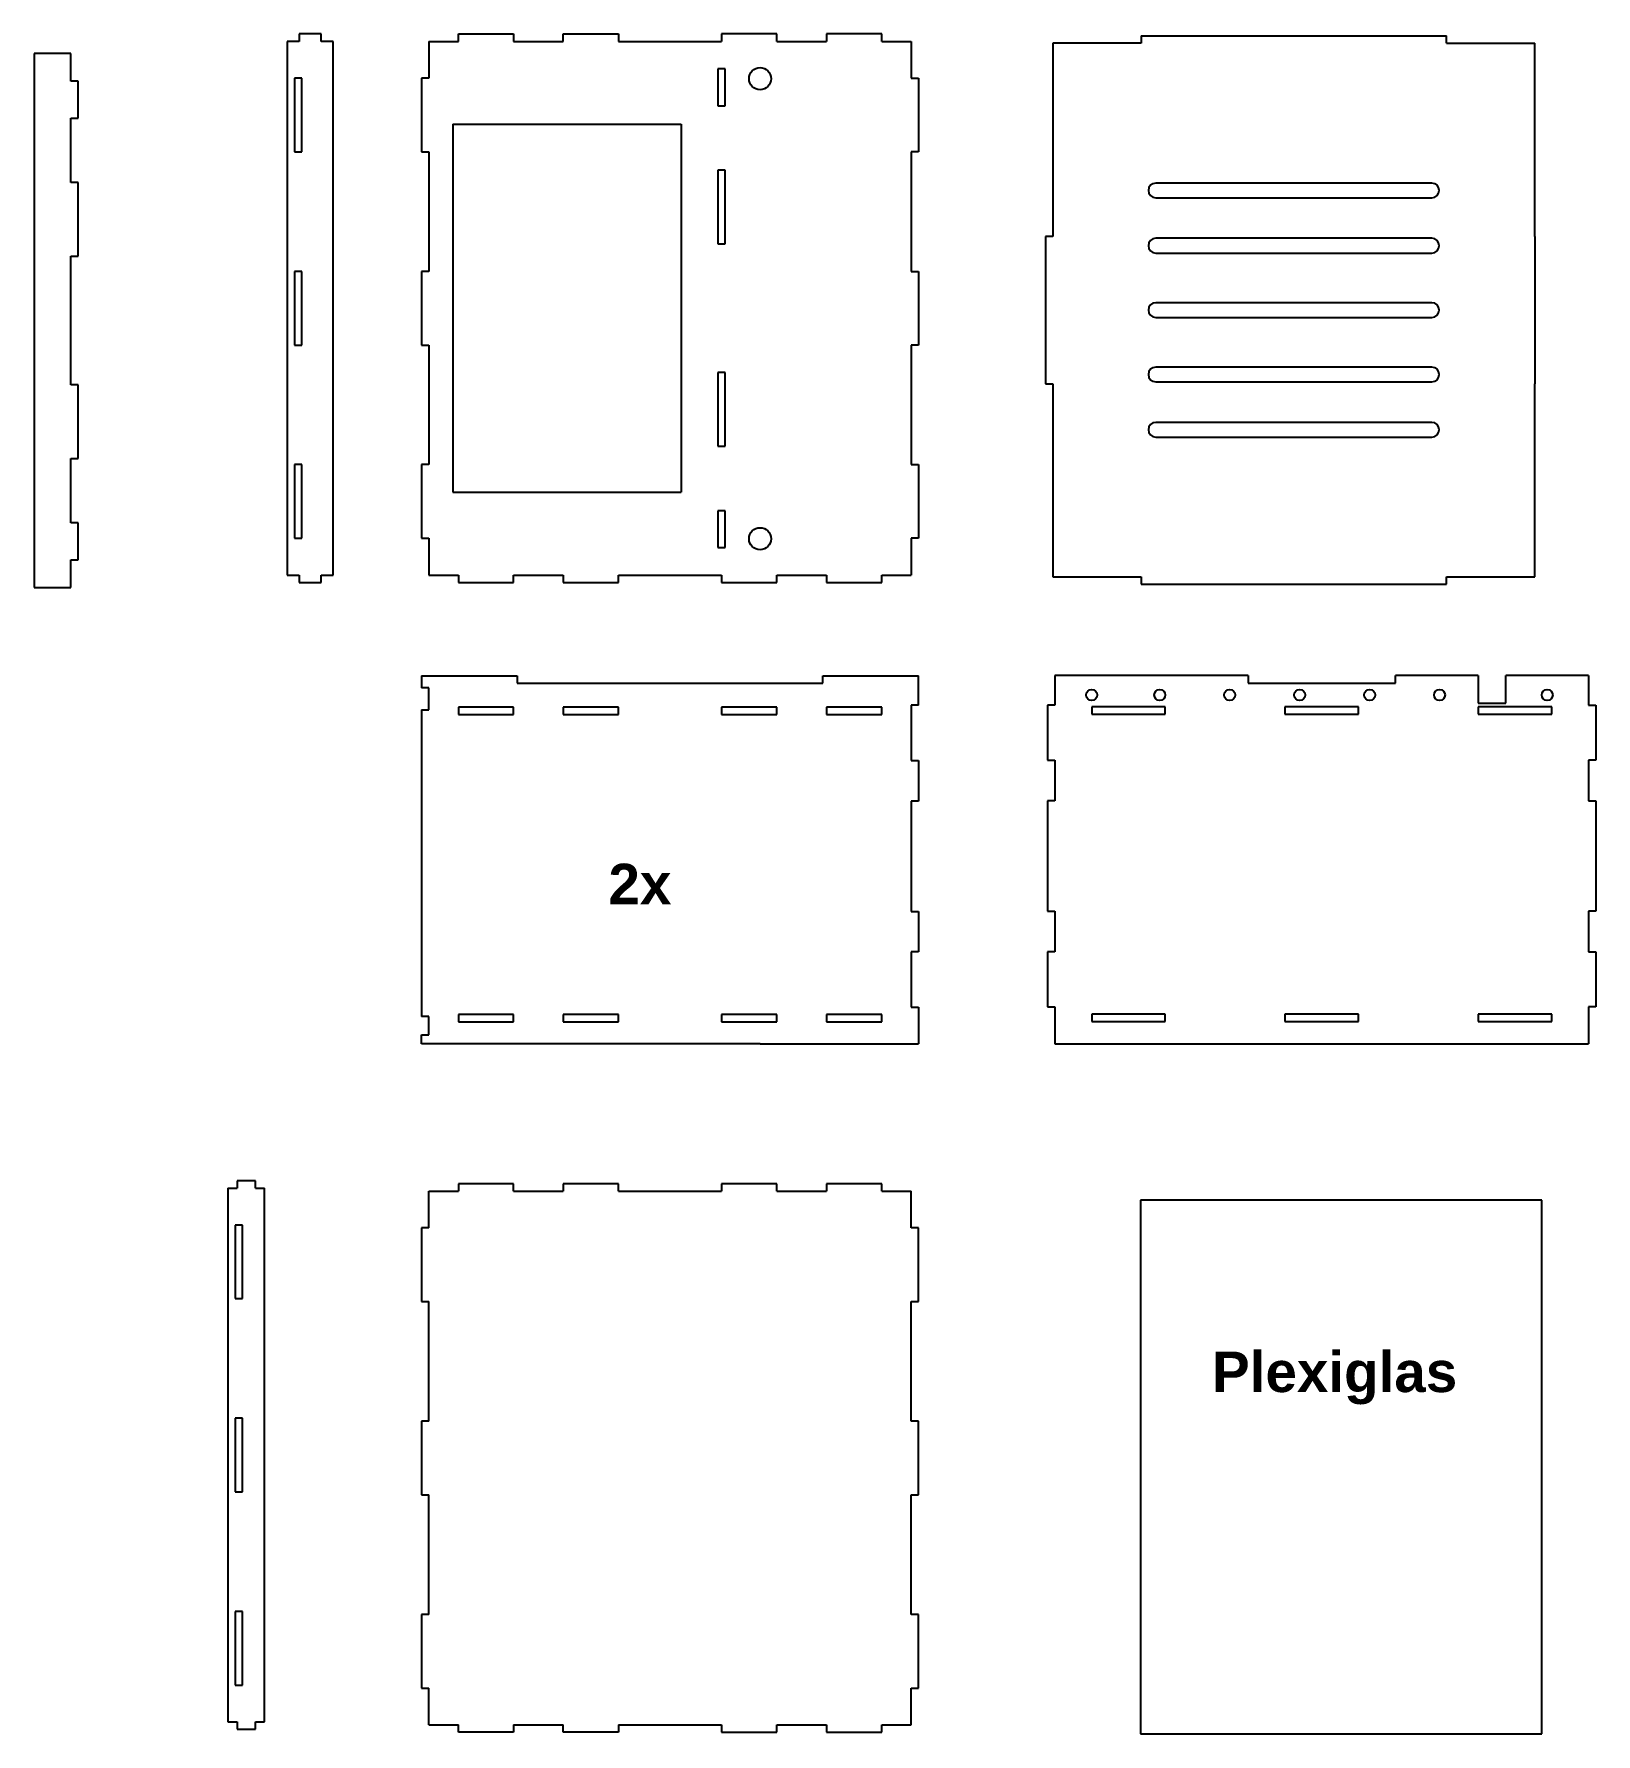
# Model space of a CAD drawing. Header units: millimetres. Extents: x -381 to 468, y -444 to 480.
import ezdxf

# ---------------------------------------------------------------- set-up
doc = ezdxf.new("R2010")
doc.units = ezdxf.units.MM
doc.layers.get('0').update_dxf_attribs({"color": 18, "lineweight": 25, "true_color": 0x000000})
doc.layers.add('layer 1', color=5, linetype='Continuous', lineweight=25, true_color=0x0000ff)
doc.layers.add('layer 2', color=1, linetype='Continuous', lineweight=25, true_color=0xff0000)
doc.styles.add('textstyle11', font='')
doc.styles.add('textstyle12', font='')
doc.styles.get('textstyle11').set_extended_font_data('Arial')
doc.styles.get('textstyle12').set_extended_font_data('Arial')

msp = doc.modelspace()

# ---------------------------------------------------------------- linework, layer by layer
at = {"layer": 'layer 1'}
for p, q in [((-236.7, 475.66), (-243.2, 475.66)), ((-243.2, 475.66), (-243.2, 185.66)), ((-224.7, 479.66), (-236.7, 479.66)), ((-236.7, 479.66), (-236.7, 475.66)), ((-224.7, 475.66), (-224.7, 479.66)), ((-218.2, 475.66), (-224.7, 475.66)), ((-218.2, 185.66), (-218.2, 475.66)), ((-166.2, 475.66), (-150.2, 475.66)), ((-166.2, 475.66), (-166.2, 455.66)), ((-150.2, 479.66), (-120.2, 479.66)), ((-150.2, 475.66), (-150.2, 479.66)), ((-120.2, 479.66), (-120.2, 475.66)), ((-120.2, 475.66), (-93.2, 475.66)), ((-93.2, 479.66), (-63.2, 479.66)), ((-93.2, 475.66), (-93.2, 479.66)), ((-63.2, 479.66), (-63.2, 475.66)), ((-63.2, 475.66), (-7.2, 475.66)), ((22.8, 479.66), (-7.2, 479.66)), ((-7.2, 479.66), (-7.2, 475.66)), ((22.8, 475.66), (22.8, 479.66)), ((22.8, 475.66), (49.8, 475.66)), ((79.8, 479.66), (49.8, 479.66)), ((49.8, 479.66), (49.8, 475.66)), ((79.8, 475.66), (79.8, 479.66)), ((79.8, 475.66), (95.8, 475.66)), ((95.8, 475.66), (95.8, 455.66)), ((220.7, 474.65), (172.7, 474.65)), ((172.7, 474.65), (172.7, 369.65)), ((220.7, 478.65), (220.7, 474.65)), ((220.7, 478.65), (386.7, 478.65)), ((386.7, 474.65), (386.7, 478.65)), ((386.7, 474.65), (434.7, 474.65)), ((434.7, 369.65), (434.7, 474.65)), ((-360.79, 469), (-380.79, 469)), ((-380.79, 469), (-380.79, 179)), ((-360.79, 454), (-360.79, 469)), ((-356.79, 454), (-360.79, 454)), ((-356.79, 434), (-356.79, 454)), ((-166.2, 455.66), (-170.2, 455.66)), ((-170.2, 455.66), (-170.2, 415.66)), ((95.8, 455.66), (99.8, 455.66)), ((99.8, 455.66), (99.8, 415.66)), ((-360.79, 399), (-360.79, 434)), ((-360.79, 434), (-356.79, 434)), ((-170.2, 415.66), (-166.2, 415.66)), ((-166.2, 415.66), (-166.2, 350.66)), ((95.8, 415.66), (95.8, 350.66)), ((99.8, 415.66), (95.8, 415.66)), ((-356.79, 399), (-360.79, 399)), ((-356.79, 359), (-356.79, 399)), ((172.7, 369.65), (168.7, 369.65)), ((168.7, 369.65), (168.7, 289.65)), ((434.7, 369.65), (434.7, 289.65)), ((-360.79, 289), (-360.79, 359)), ((-360.79, 359), (-356.79, 359)), ((-166.2, 350.66), (-170.2, 350.66)), ((-170.2, 350.66), (-170.2, 310.66)), ((95.8, 350.66), (99.8, 350.66)), ((99.8, 350.66), (99.8, 310.66)), ((-170.2, 310.66), (-166.2, 310.66)), ((-166.2, 310.66), (-166.2, 245.66)), ((95.8, 310.66), (95.8, 245.66)), ((99.8, 310.66), (95.8, 310.66)), ((-356.79, 289), (-360.79, 289)), ((-356.79, 249), (-356.79, 289)), ((168.7, 289.65), (172.7, 289.65)), ((172.7, 289.65), (172.7, 184.65)), ((434.7, 184.65), (434.7, 289.65)), ((-360.79, 214), (-360.79, 249)), ((-360.79, 249), (-356.79, 249)), ((-166.2, 245.66), (-170.2, 245.66)), ((-170.2, 245.66), (-170.2, 205.66)), ((95.8, 245.66), (99.8, 245.66)), ((99.8, 245.66), (99.8, 205.66)), ((-356.79, 214), (-360.79, 214)), ((-356.79, 194), (-356.79, 214)), ((-170.2, 205.66), (-166.2, 205.66)), ((-166.2, 205.66), (-166.2, 185.66)), ((95.8, 205.66), (95.8, 185.66)), ((99.8, 205.66), (95.8, 205.66)), ((-360.79, 179), (-360.79, 194)), ((-360.79, 194), (-356.79, 194)), ((-243.2, 185.66), (-236.7, 185.66)), ((-236.7, 185.66), (-236.7, 181.66)), ((-224.7, 185.66), (-218.2, 185.66)), ((-224.7, 181.66), (-224.7, 185.66)), ((-166.2, 185.66), (-150.2, 185.66)), ((-150.2, 185.66), (-150.2, 181.66)), ((-120.2, 185.66), (-93.2, 185.66)), ((-120.2, 181.66), (-120.2, 185.66)), ((-93.2, 185.66), (-93.2, 181.66)), ((-63.2, 181.66), (-63.2, 185.66)), ((-63.2, 185.66), (-7.2, 185.66)), ((-7.2, 185.66), (-7.2, 181.66)), ((22.8, 185.66), (49.8, 185.66)), ((22.8, 181.66), (22.8, 185.66)), ((49.8, 185.66), (49.8, 181.66)), ((79.8, 185.66), (95.8, 185.66)), ((79.8, 181.66), (79.8, 185.66)), ((-380.79, 179), (-360.79, 179)), ((-236.7, 181.66), (-224.7, 181.66)), ((-150.2, 181.66), (-120.2, 181.66)), ((-93.2, 181.66), (-63.2, 181.66)), ((-7.2, 181.66), (22.8, 181.66)), ((49.8, 181.66), (79.8, 181.66)), ((172.7, 184.65), (220.7, 184.65)), ((220.7, 184.65), (220.7, 180.65)), ((220.7, 180.65), (386.7, 180.65)), ((386.7, 180.65), (386.7, 184.65)), ((386.7, 184.65), (434.7, 184.65)), ((-170.2, 130.91), (-118.2, 130.91)), ((-170.2, 130.91), (-170.2, 124.41)), ((-118.2, 130.91), (-118.2, 126.91)), ((47.8, 126.91), (47.8, 130.91)), ((47.8, 130.91), (99.8, 130.91)), ((99.8, 114.91), (99.8, 130.91)), ((278.88, 131.03), (173.88, 131.03)), ((173.88, 131.03), (173.88, 115.03)), ((278.88, 131.03), (278.88, 127.03)), ((403.88, 131.03), (358.88, 131.03)), ((358.88, 127.03), (358.88, 131.03)), ((403.88, 131.03), (403.88, 116.03)), ((463.88, 131.03), (418.88, 131.03)), ((418.88, 116.03), (418.88, 131.03)), ((463.88, 131.03), (463.88, 115.03)), ((-166.2, 124.41), (-170.2, 124.41)), ((-166.2, 112.41), (-166.2, 124.41)), ((-118.2, 126.91), (47.8, 126.91)), ((278.88, 127.03), (358.88, 127.03)), ((-170.2, 112.41), (-166.2, 112.41)), ((-170.2, 112.41), (-170.2, -54.09)), ((99.8, 114.91), (95.8, 114.91)), ((95.8, 114.91), (95.8, 84.91)), ((173.88, 115.03), (169.88, 115.03)), ((169.88, 115.03), (169.88, 85.03)), ((403.88, 116.03), (418.88, 116.03)), ((463.88, 115.03), (467.88, 115.03)), ((467.88, 115.03), (467.88, 85.03)), ((95.8, 84.91), (99.8, 84.91)), ((99.8, 84.91), (99.8, 62.91)), ((169.88, 85.03), (173.88, 85.03)), ((173.88, 85.03), (173.88, 63.03)), ((463.88, 85.03), (463.88, 63.03)), ((467.88, 85.03), (463.88, 85.03)), ((99.8, 62.91), (95.8, 62.91)), ((95.8, 62.91), (95.8, 2.91)), ((173.88, 63.03), (169.88, 63.03)), ((169.88, 63.03), (169.88, 3.03)), ((463.88, 63.03), (467.88, 63.03)), ((467.88, 63.03), (467.88, 3.03)), ((95.8, 2.91), (99.8, 2.91)), ((99.8, 2.91), (99.8, -19.09)), ((169.88, 3.03), (173.88, 3.03)), ((173.88, 3.03), (173.88, -18.97)), ((463.88, 3.03), (463.88, -18.97)), ((467.88, 3.03), (463.88, 3.03)), ((99.8, -19.09), (95.8, -19.09)), ((95.8, -19.09), (95.8, -49.09)), ((173.88, -18.97), (169.88, -18.97)), ((169.88, -18.97), (169.88, -48.97)), ((463.88, -18.97), (467.88, -18.97)), ((467.88, -18.97), (467.88, -48.97)), ((-166.2, -54.09), (-170.2, -54.09)), ((-166.2, -64.09), (-166.2, -54.09)), ((95.8, -49.09), (99.8, -49.09)), ((99.8, -49.09), (99.8, -69.09)), ((169.88, -48.97), (173.88, -48.97)), ((173.88, -48.97), (173.88, -68.97)), ((463.88, -48.97), (463.88, -68.97)), ((467.88, -48.97), (463.88, -48.97)), ((-170.2, -69.09), (-170.2, -64.09)), ((-170.2, -64.09), (-166.2, -64.09)), ((13.8, -69.09), (-170.2, -69.09)), ((13.8, -69.09), (53.8, -69.09)), ((53.8, -69.09), (99.8, -69.09)), ((173.88, -68.97), (463.88, -68.97)), ((-275.48, -147.48), (-275.48, -437.48)), ((-275.48, -147.48), (-270.48, -147.48)), ((-260.48, -143.48), (-270.48, -143.48)), ((-270.48, -143.48), (-270.48, -147.48)), ((-260.48, -147.48), (-260.48, -143.48)), ((-260.48, -147.48), (-255.48, -147.48)), ((-255.48, -437.48), (-255.48, -147.48)), ((-120.2, -145.09), (-150.2, -145.09)), ((-150.2, -145.09), (-150.2, -149.09)), ((-120.2, -149.09), (-120.2, -145.09)), ((-63.2, -145.09), (-93.2, -145.09)), ((-93.2, -145.09), (-93.2, -149.09)), ((-63.2, -149.09), (-63.2, -145.09)), ((22.8, -145.09), (-7.2, -145.09)), ((-7.2, -145.09), (-7.2, -149.09)), ((22.8, -149.09), (22.8, -145.09)), ((79.8, -145.09), (49.8, -145.09)), ((49.8, -145.09), (49.8, -149.09)), ((79.8, -149.09), (79.8, -145.09)), ((-166.2, -149.09), (-150.2, -149.09)), ((-166.2, -169.09), (-166.2, -149.09)), ((-120.2, -149.09), (-93.2, -149.09)), ((-63.2, -149.09), (-7.2, -149.09)), ((22.8, -149.09), (49.8, -149.09)), ((79.8, -149.09), (95.8, -149.09)), ((95.8, -169.09), (95.8, -149.09)), ((438.37, -154.02), (220.37, -154.02)), ((220.37, -154.02), (220.37, -444.02)), ((438.37, -444.02), (438.37, -154.02)), ((-166.2, -169.09), (-170.2, -169.09)), ((-170.2, -169.09), (-170.2, -209.09)), ((99.8, -169.09), (95.8, -169.09)), ((99.8, -209.09), (99.8, -169.09)), ((-170.2, -209.09), (-166.2, -209.09)), ((-166.2, -274.09), (-166.2, -209.09)), ((95.8, -209.09), (99.8, -209.09)), ((95.8, -274.09), (95.8, -209.09)), ((-166.2, -274.09), (-170.2, -274.09)), ((-170.2, -274.09), (-170.2, -314.09)), ((99.8, -274.09), (95.8, -274.09)), ((99.8, -314.09), (99.8, -274.09)), ((-170.2, -314.09), (-166.2, -314.09)), ((-166.2, -379.09), (-166.2, -314.09)), ((95.8, -314.09), (99.8, -314.09)), ((95.8, -379.09), (95.8, -314.09)), ((-166.2, -379.09), (-170.2, -379.09)), ((-170.2, -379.09), (-170.2, -419.09)), ((99.8, -379.09), (95.8, -379.09)), ((99.8, -419.09), (99.8, -379.09)), ((-170.2, -419.09), (-166.2, -419.09)), ((-166.2, -439.09), (-166.2, -419.09)), ((95.8, -419.09), (99.8, -419.09)), ((95.8, -439.09), (95.8, -419.09)), ((-275.48, -437.48), (-270.48, -437.48)), ((-270.48, -437.48), (-270.48, -441.48)), ((-270.48, -441.48), (-260.48, -441.48)), ((-260.48, -437.48), (-255.48, -437.48)), ((-260.48, -441.48), (-260.48, -437.48)), ((-166.2, -439.09), (-150.2, -439.09)), ((-150.2, -443.09), (-150.2, -439.09)), ((-120.2, -443.09), (-150.2, -443.09)), ((-120.2, -439.09), (-120.2, -443.09)), ((-120.2, -439.09), (-93.2, -439.09)), ((-93.2, -443.09), (-93.2, -439.09)), ((-63.2, -443.09), (-93.2, -443.09)), ((-63.2, -439.09), (-63.2, -443.09)), ((-63.2, -439.09), (-7.2, -439.09)), ((-7.2, -439.09), (-7.2, -443.09)), ((-7.2, -443.09), (22.8, -443.09)), ((22.8, -439.09), (49.8, -439.09)), ((22.8, -443.09), (22.8, -439.09)), ((49.8, -439.09), (49.8, -443.09)), ((49.8, -443.09), (79.8, -443.09)), ((79.8, -439.09), (95.8, -439.09)), ((79.8, -443.09), (79.8, -439.09)), ((220.37, -444.02), (438.37, -444.02))]:
    msp.add_line(p, q, dxfattribs=at)
at = {"layer": 'layer 2'}
for p, q in [((-235.2, 455.66), (-239.2, 455.66)), ((-239.2, 455.66), (-239.2, 415.66)), ((-235.2, 415.66), (-235.2, 455.66)), ((-5.2, 460.66), (-9.2, 460.66)), ((-9.2, 460.66), (-9.2, 440.66)), ((-5.2, 440.66), (-5.2, 460.66)), ((-9.2, 440.66), (-5.2, 440.66)), ((-153.2, 430.66), (-153.2, 230.66)), ((-153.2, 430.66), (-29.2, 430.66)), ((-29.2, 430.66), (-29.2, 230.66)), ((-239.2, 415.66), (-235.2, 415.66)), ((-5.2, 405.66), (-9.2, 405.66)), ((-9.2, 405.66), (-9.2, 365.66)), ((-5.2, 365.66), (-5.2, 405.66)), ((378.7, 398.65), (228.7, 398.65)), ((228.7, 390.65), (378.7, 390.65)), ((-9.2, 365.66), (-5.2, 365.66)), ((378.7, 368.65), (228.7, 368.65)), ((228.7, 360.65), (378.7, 360.65)), ((-235.2, 350.66), (-239.2, 350.66)), ((-239.2, 350.66), (-239.2, 310.66)), ((-235.2, 310.66), (-235.2, 350.66)), ((378.7, 333.65), (228.7, 333.65)), ((228.7, 325.65), (378.7, 325.65)), ((-239.2, 310.66), (-235.2, 310.66)), ((-5.2, 295.66), (-9.2, 295.66)), ((-9.2, 295.66), (-9.2, 255.66)), ((-5.2, 255.66), (-5.2, 295.66)), ((378.7, 298.65), (228.7, 298.65)), ((228.7, 290.65), (378.7, 290.65)), ((378.7, 268.65), (228.7, 268.65)), ((228.7, 260.65), (378.7, 260.65)), ((-9.2, 255.66), (-5.2, 255.66)), ((-235.2, 245.66), (-239.2, 245.66)), ((-239.2, 245.66), (-239.2, 205.66)), ((-235.2, 205.66), (-235.2, 245.66)), ((-153.2, 230.66), (-29.2, 230.66)), ((-5.2, 220.66), (-9.2, 220.66)), ((-9.2, 220.66), (-9.2, 200.66)), ((-5.2, 200.66), (-5.2, 220.66)), ((-239.2, 205.66), (-235.2, 205.66)), ((-9.2, 200.66), (-5.2, 200.66)), ((-120.2, 113.91), (-150.2, 113.91)), ((-150.2, 113.91), (-150.2, 109.91)), ((-120.2, 109.91), (-120.2, 113.91)), ((-63.2, 113.91), (-93.2, 113.91)), ((-93.2, 113.91), (-93.2, 109.91)), ((-63.2, 109.91), (-63.2, 113.91)), ((22.8, 113.91), (-7.2, 113.91)), ((-7.2, 113.91), (-7.2, 109.91)), ((22.8, 109.91), (22.8, 113.91)), ((79.8, 113.91), (49.8, 113.91)), ((49.8, 113.91), (49.8, 109.91)), ((79.8, 109.91), (79.8, 113.91)), ((233.88, 114.03), (193.88, 114.03)), ((193.88, 114.03), (193.88, 110.03)), ((233.88, 110.03), (233.88, 114.03)), ((338.88, 114.03), (298.88, 114.03)), ((298.88, 114.03), (298.88, 110.03)), ((338.88, 110.03), (338.88, 114.03)), ((443.88, 114.03), (403.88, 114.03)), ((403.88, 114.03), (403.88, 110.03)), ((443.88, 110.03), (443.88, 114.03)), ((-150.2, 109.91), (-120.2, 109.91)), ((-93.2, 109.91), (-63.2, 109.91)), ((-7.2, 109.91), (22.8, 109.91)), ((49.8, 109.91), (79.8, 109.91)), ((193.88, 110.03), (233.88, 110.03)), ((298.88, 110.03), (338.88, 110.03)), ((403.88, 110.03), (443.88, 110.03)), ((-120.2, -53.09), (-150.2, -53.09)), ((-150.2, -53.09), (-150.2, -57.09)), ((-120.2, -57.09), (-120.2, -53.09)), ((-63.2, -53.09), (-93.2, -53.09)), ((-93.2, -53.09), (-93.2, -57.09)), ((-63.2, -57.09), (-63.2, -53.09)), ((22.8, -53.09), (-7.2, -53.09)), ((-7.2, -53.09), (-7.2, -57.09)), ((22.8, -57.09), (22.8, -53.09)), ((79.8, -53.09), (49.8, -53.09)), ((49.8, -53.09), (49.8, -57.09)), ((79.8, -57.09), (79.8, -53.09)), ((233.88, -52.97), (193.88, -52.97)), ((193.88, -52.97), (193.88, -56.97)), ((233.88, -56.97), (233.88, -52.97)), ((338.88, -52.97), (298.88, -52.97)), ((298.88, -52.97), (298.88, -56.97)), ((338.88, -56.97), (338.88, -52.97)), ((443.88, -52.97), (403.88, -52.97)), ((403.88, -52.97), (403.88, -56.97)), ((443.88, -56.97), (443.88, -52.97)), ((-150.2, -57.09), (-120.2, -57.09)), ((-93.2, -57.09), (-63.2, -57.09)), ((-7.2, -57.09), (22.8, -57.09)), ((49.8, -57.09), (79.8, -57.09)), ((193.88, -56.97), (233.88, -56.97)), ((298.88, -56.97), (338.88, -56.97)), ((403.88, -56.97), (443.88, -56.97)), ((-267.48, -167.48), (-271.48, -167.48)), ((-271.48, -167.48), (-271.48, -207.48)), ((-267.48, -207.48), (-267.48, -167.48)), ((-271.48, -207.48), (-267.48, -207.48)), ((-267.48, -272.48), (-271.48, -272.48)), ((-271.48, -272.48), (-271.48, -312.48)), ((-267.48, -312.48), (-267.48, -272.48)), ((-271.48, -312.48), (-267.48, -312.48)), ((-267.48, -377.48), (-271.48, -377.48)), ((-271.48, -377.48), (-271.48, -417.48)), ((-267.48, -417.48), (-267.48, -377.48)), ((-271.48, -417.48), (-267.48, -417.48))]:
    msp.add_line(p, q, dxfattribs=at)
for centre, radius in [((13.71, 455.38), 6), ((13.71, 205.38), 6), ((193.88, 120.53), 3), ((230.88, 120.53), 3), ((268.88, 120.53), 3), ((306.88, 120.53), 3), ((344.88, 120.53), 3), ((382.88, 120.53), 3), ((441.38, 120.53), 3)]:
    msp.add_circle(centre, radius, dxfattribs=at)
for centre, start, end in [((228.7, 394.65), 90, 270), ((378.7, 394.65), 270, 90), ((228.7, 364.65), 90, 270), ((378.7, 364.65), 270, 90), ((228.7, 329.65), 90, 270), ((378.7, 329.65), 270, 90), ((228.7, 294.65), 90, 270), ((378.7, 294.65), 270, 90), ((228.7, 264.65), 90, 270), ((378.7, 264.65), 270, 90)]:
    msp.add_arc(centre, 4, start, end, dxfattribs=at)

# ---------------------------------------------------------------- texts
at = {"char_height": 10, "attachment_point": 1}
for s, insert, style in [('\\fArial|b1|i0|c0|p0;\\H22;2x', (-68.68, 28.82), 'textstyle11'), ('\\fArial|b1|i0|c0|p0;\\H22;Plexiglas', (259.25, -236.23), 'textstyle12')]:
    msp.add_mtext(s, dxfattribs=dict(at, insert=insert, style=style))

doc.saveas('drawing.dxf')
